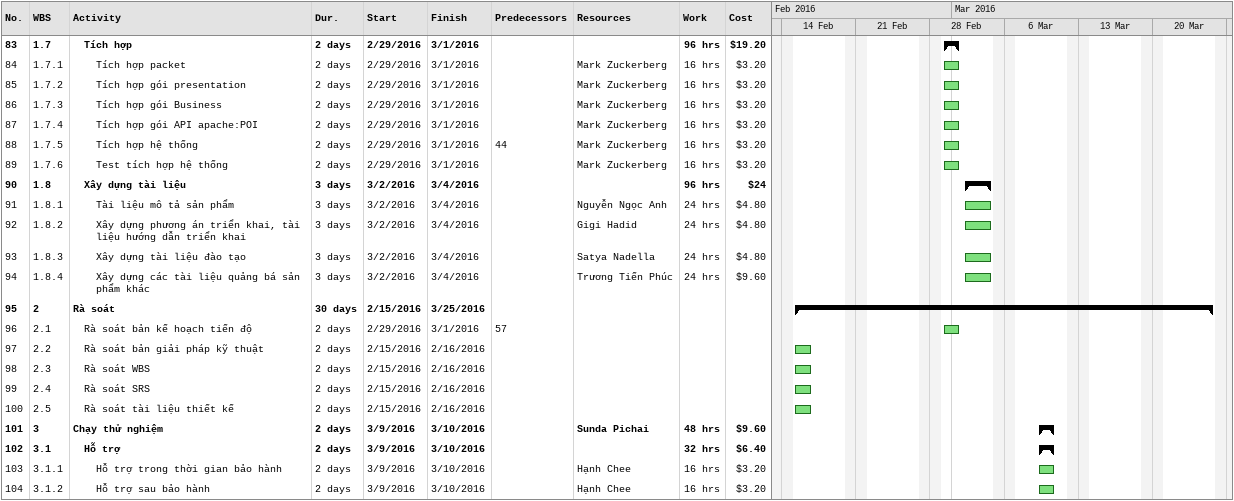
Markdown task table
| ID | WBS | Task | Duration | Start | Finish | Predecessors | Resources | Work (h) | Cost ($) |
|---|---|---|---|---|---|---|---|---|---|
| 83 | 1.7 | **Tích hợp** | 2d | 2016-02-29 | 2016-03-01 |  |  | 96 | 19.20 |
| 84 | 1.7.1 | Tích hợp packet | 2d | 2016-02-29 | 2016-03-01 |  | Mark Zuckerberg | 16 | 3.20 |
| 85 | 1.7.2 | Tích hợp gói presentation | 2d | 2016-02-29 | 2016-03-01 |  | Mark Zuckerberg | 16 | 3.20 |
| 86 | 1.7.3 | Tích hợp gói Business | 2d | 2016-02-29 | 2016-03-01 |  | Mark Zuckerberg | 16 | 3.20 |
| 87 | 1.7.4 | Tích hợp gói API apache:POI | 2d | 2016-02-29 | 2016-03-01 |  | Mark Zuckerberg | 16 | 3.20 |
| 88 | 1.7.5 | Tích hợp hệ thống | 2d | 2016-02-29 | 2016-03-01 | 44 | Mark Zuckerberg | 16 | 3.20 |
| 89 | 1.7.6 | Test tích hợp hệ thống | 2d | 2016-02-29 | 2016-03-01 |  | Mark Zuckerberg | 16 | 3.20 |
| 90 | 1.8 | **Xây dựng tài liệu** | 3d | 2016-03-02 | 2016-03-04 |  |  | 96 | 24 |
| 91 | 1.8.1 | Tài liệu mô tả sản phẩm | 3d | 2016-03-02 | 2016-03-04 |  | Nguyễn Ngọc Anh | 24 | 4.80 |
| 92 | 1.8.2 | Xây dựng phương án triển khai, tài liệu hướng dẫn triển khai | 3d | 2016-03-02 | 2016-03-04 |  | Gigi Hadid | 24 | 4.80 |
| 93 | 1.8.3 | Xây dựng tài liệu đào tạo | 3d | 2016-03-02 | 2016-03-04 |  | Satya Nadella | 24 | 4.80 |
| 94 | 1.8.4 | Xây dựng các tài liệu quảng bá sản phẩm khác | 3d | 2016-03-02 | 2016-03-04 |  | Trương Tiến Phúc | 24 | 9.60 |
| 95 | 2 | **Rà soát** | 30d | 2016-02-15 | 2016-03-25 |  |  |  |  |
| 96 | 2.1 | Rà soát bản kế hoạch tiến độ | 2d | 2016-02-29 | 2016-03-01 | 57 |  |  |  |
| 97 | 2.2 | Rà soát bản giải pháp kỹ thuật | 2d | 2016-02-15 | 2016-02-16 |  |  |  |  |
| 98 | 2.3 | Rà soát WBS | 2d | 2016-02-15 | 2016-02-16 |  |  |  |  |
| 99 | 2.4 | Rà soát SRS | 2d | 2016-02-15 | 2016-02-16 |  |  |  |  |
| 100 | 2.5 | Rà soát tài liệu thiết kế | 2d | 2016-02-15 | 2016-02-16 |  |  |  |  |
| 101 | 3 | **Chạy thử nghiệm** | 2d | 2016-03-09 | 2016-03-10 |  | Sunda Pichai | 48 | 9.60 |
| 102 | 3.1 | **Hỗ trợ** | 2d | 2016-03-09 | 2016-03-10 |  |  | 32 | 6.40 |
| 103 | 3.1.1 | Hỗ trợ trong thời gian bảo hành | 2d | 2016-03-09 | 2016-03-10 |  | Hạnh Chee | 16 | 3.20 |
| 104 | 3.1.2 | Hỗ trợ sau bảo hành | 2d | 2016-03-09 | 2016-03-10 |  | Hạnh Chee | 16 | 3.20 |
